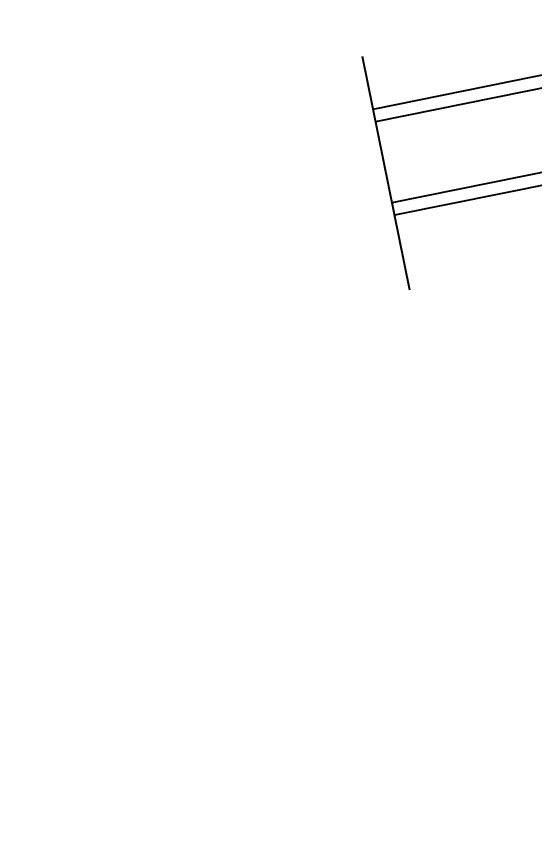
# Model space of a CAD drawing. Header units: inches. Extents: x 0 to 69220337, y 0 to 27683436.
# Drawn here: x 69218094 to 69218583, y 27680484 to 27681260 of the extents above; entities that cross this region are included whole.
import ezdxf
from ezdxf import colors
from ezdxf.entities.mleader import LeaderData, LeaderLine
from ezdxf.enums import TextEntityAlignment as Align
from ezdxf.math import Vec2, Vec3

# ---------------------------------------------------------------- set-up
doc = ezdxf.new("R2010")
doc.units = ezdxf.units.IN
doc.header["$LTSCALE"] = 0.25
doc.header["$MEASUREMENT"] = 0
doc.layers.get('0').update_dxf_attribs({"linetype": 'CONTINUOUS'})
doc.layers.add('A-REV', color=1, linetype='CONTINUOUS', true_color=0xff0000)
doc.layers.add('A-WALL', color=5, linetype='CONTINUOUS')
doc.styles.add('Arial', font='arial.ttf')
doc.styles.get("Standard").update_dxf_attribs({"font": 'arial.ttf'})

# ---------------------------------------------------------------- blocks, each defined once
blk = doc.blocks.new('ProjectRev')
at = {"transparency": 16777216}
blk.add_lwpolyline([(0, 0.122), (-0.1221, -0.0895), (0.1221, -0.0895)], close=True, dxfattribs=at)
at = {"transparency": 16777216, "insert": (-0.1798, -0.1151), "char_height": 0.0625, "width": 0.24749, "attachment_point": 1, "style": 'Arial'}
blk.add_mtext('PJ#', dxfattribs=at)
at = {"transparency": 16777216, "style": 'Arial', "width": 0.75}
blk.add_attdef('YEAR', text='', height=0.0625, dxfattribs=at).set_placement((0, 0), align=Align.MIDDLE_CENTER)
at = {"transparency": 16777216, "style": 'Arial'}
blk.add_attdef('PROJECT', text='', height=0.0625, dxfattribs=at).set_placement((-0.0276, -0.1151), align=Align.TOP_LEFT)

msp = doc.modelspace()

# ---------------------------------------------------------------- linework, layer by layer
at = {"layer": 'A-WALL'}
for p, q in [((69218864.84, 27681260.14), (69218430.57, 27681172.27)), ((69218867.22, 27681248.38), (69218432.95, 27681160.51)), ((69218420.37, 27681222.68), (69218465.04, 27681001.9)), ((69218882.69, 27681171.93), (69218448.42, 27681084.06)), ((69218885.07, 27681160.17), (69218450.8, 27681072.3))]:
    msp.add_line(p, q, dxfattribs=at)

# ---------------------------------------------------------------- leaders
at = {"layer": 'A-REV'}
ml = msp.add_multileader_block('Standard', dxfattribs=at)
ml.set_content('ProjectRev', color=256, scale=300)
ml.set_attribute('YEAR', '2018', width=0)
ml.set_attribute('PROJECT', '5734', width=0)
ml.set_leader_properties()
ml.build(insert=Vec2(0, 0))
ml.multileader.update_dxf_attribs({"text_right_attachment_type": 6, "dogleg_length": 0.25, "arrow_head_size": 37.5, "scale": 300})
ctx = ml.context
ctx.base_point, ctx.scale, ctx.char_height, ctx.arrow_head_size, ctx.landing_gap_size, ctx.plane_origin, ctx.plane_x_axis, ctx.plane_y_axis = Vec3(69219560.97, 27681049.26), 300, 54, 37.5, 27, Vec3(69219449.96, 27680920.16), Vec3(0.980138, 0.198319), Vec3(-0.198319, 0.980138)
ctx.right_attachment = 6
notes = []
notes.append((ctx, [(0, (0, 0, 0), (0, 0), (1, 0), 1, [])]))
ctx.block.insert, ctx.block.rotation = Vec3(69219590.04, 27681065.41), 0.199642
for ctx, leaders in notes:
    for number, flags, end, landing, length, lines in leaders:
        leader = LeaderData()
        leader.index, (leader.has_last_leader_line, leader.has_dogleg_vector, leader.attachment_direction) = number, flags
        leader.last_leader_point, leader.dogleg_vector, leader.dogleg_length = Vec3(end), Vec3(landing), length
        for number, points, colour, breaks in lines:
            line = LeaderLine()
            line.index, line.vertices, line.color, line.breaks = number, Vec3.list(points), colors.encode_raw_color(colour), breaks
            leader.lines.append(line)
        ctx.leaders.append(leader)

doc.saveas('drawing.dxf')
